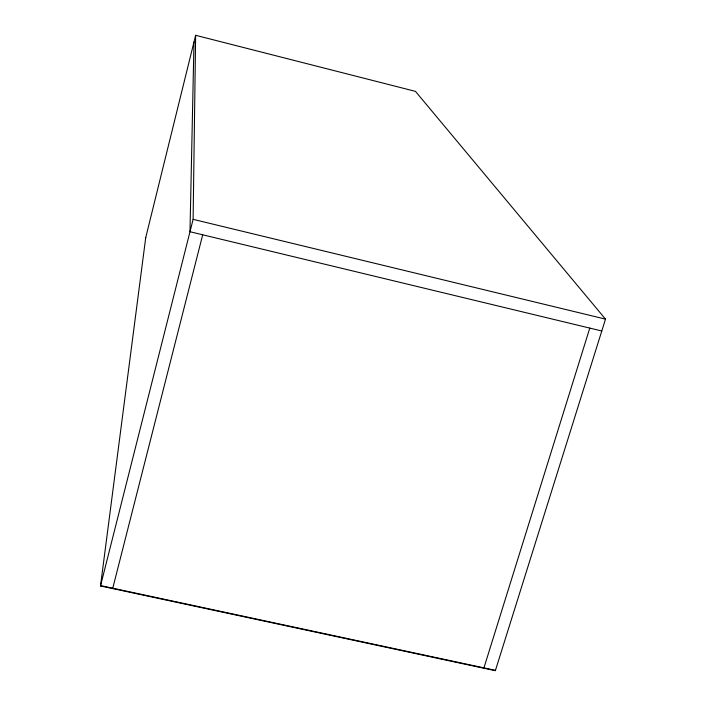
<?xml version="1.0" encoding="UTF-8"?>
<svg xmlns="http://www.w3.org/2000/svg" width="706" height="706" viewBox="0 0 706 706"><rect width="100%" height="100%" fill="white"/><g stroke="black" fill="none" stroke-linecap="round" stroke-linejoin="round"><path stroke-width="1.06" d="M100.499 585.962L193.117 219.345L195.641 35.3L415.455 91.365L605.501 319.13L495.347 670.7L100.499 585.962L145.745 237.498M193.991 41.981L189.985 231.727L601.786 330.99M145.701 237.71L195.641 35.3M112.669 588.575L202.701 234.789M483.822 668.229L589.784 328.105M100.587 585.592L495.453 670.338M193.117 219.345L605.501 319.13"/></g></svg>
